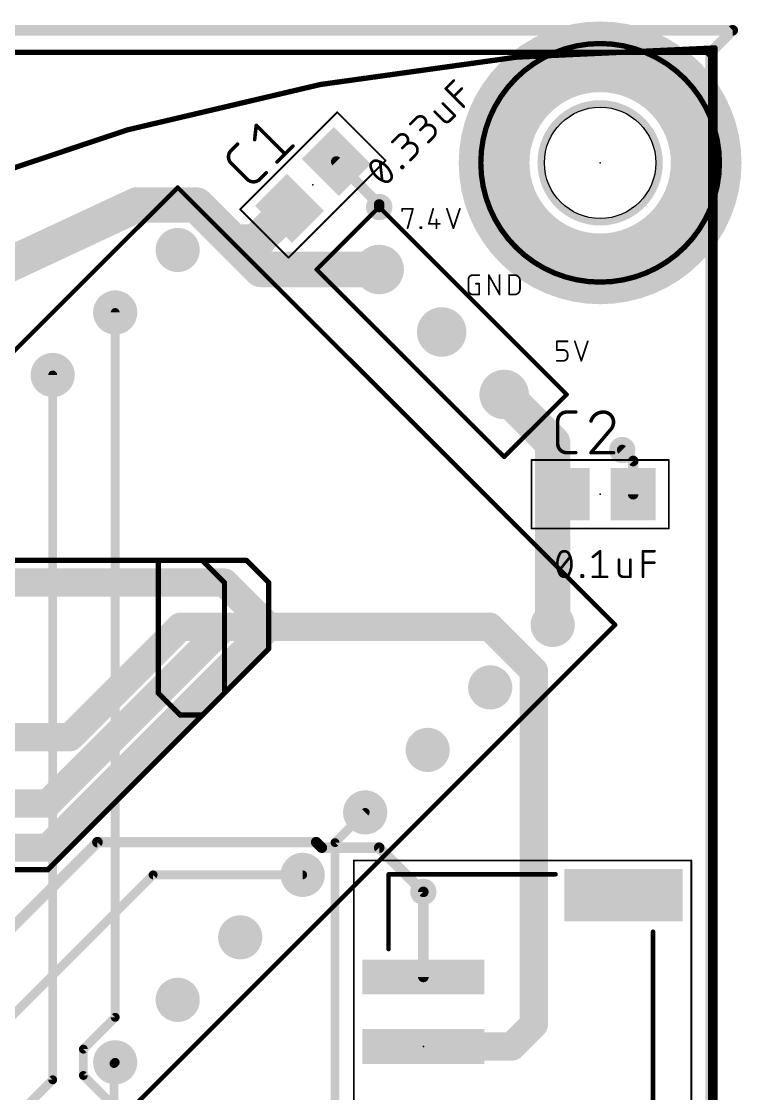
# Model space of a CAD drawing. Extents: x -0.06 to 2.46, y -0.06 to 2.46.
# Drawn here: x 1.645 to 2.46, y 1.247 to 2.46 of the extents above; entities that cross this region are included whole.
import ezdxf

# ---------------------------------------------------------------- set-up
doc = ezdxf.new("R2010")
doc.units = 0
for name, color, linetype in [('1', 22, 'CONTINUOUS'), ('16', 175, 'CONTINUOUS'), ('17', 82, 'CONTINUOUS'), ('18', 82, 'CONTINUOUS'), ('20', 30, 'CONTINUOUS'), ('21', 253, 'CONTINUOUS'), ('23', 7, 'CONTINUOUS'), ('25', 253, 'CONTINUOUS'), ('39', 22, 'CONTINUOUS'), ('40', 175, 'CONTINUOUS'), ('41', 22, 'CONTINUOUS'), ('42', 175, 'CONTINUOUS'), ('43', 82, 'CONTINUOUS')]:
    doc.layers.add(name, color=color, linetype=linetype)

# ---------------------------------------------------------------- blocks, each defined once
blk = doc.blocks.new('RECT')
blk.add_solid([(-0.5, -0.5), (0.5, -0.5), (-0.5, 0.5), (0.5, 0.5)])
blk = doc.blocks.new('ROUNDP')
at = {"const_width": 0.5}
blk.add_lwpolyline([(0, -0.25, 1), (0, 0.25, 1), (0, -0.25)], format="xyb", dxfattribs=at)
blk = doc.blocks.new('ROUNDV')
at = {"const_width": 0.5}
blk.add_lwpolyline([(0, -0.25, 1), (0, 0.25, 1), (0, -0.25)], format="xyb", dxfattribs=at)

msp = doc.modelspace()

# ---------------------------------------------------------------- linework, layer by layer
at = {"layer": '1'}
for points, const_width in [([(2.45, 2.45), (1.45, 2.45)], 0.012), ([(2.425, 2.425), (2.45, 2.45)], 0.012), ([(2.425, 0.525), (2.425, 2.425)], 0.012), ([(2.001447, 2.301447), (2.05, 2.252894)], 0.012), ([(1.410069, 2.081741), (1.775931, 2.252346)], 0.04), ([(1.775931, 2.252346), (1.843181, 2.252346)], 0.04), ([(1.843181, 2.252346), (1.885264, 2.210264)], 0.04), ([(1.910264, 2.210264), (1.948553, 2.248553)], 0.04), ([(2.05, 2.252894), (2.05, 2.25)], 0.012), ([(1.885264, 2.210264), (1.916238, 2.179289)], 0.04), ([(1.885264, 2.210264), (1.910264, 2.210264)], 0.04), ([(1.916238, 2.179289), (2.05, 2.179289)], 0.04), ([(1.751346, 1.333019), (1.751346, 2.130635)], 0.01), ([(1.680635, 1.262308), (1.680635, 2.059924)], 0.01), ([(2.191421, 2.037868), (2.24632, 1.982969)], 0.04), ([(2.24632, 1.982969), (2.24632, 1.925)], 0.04), ([(2.337402, 1.962598), (2.325, 1.975)], 0.012), ([(2.337402, 1.925), (2.337402, 1.962598)], 0.012), ([(2.24632, 1.925), (2.24632, 1.777081)], 0.04), ([(2.262598, 1.925), (2.24632, 1.925)], 0.04), ([(1.8, 1.85), (1.8, 1.7)], 0.006), ([(1.875, 1.85), (1.8, 1.85)], 0.006), ([(1.9, 1.85), (1.875, 1.85)], 0.006), ([(1.925, 1.825), (1.9, 1.85)], 0.006), ([(1.825, 1.825), (1.875, 1.825)], 0.032), ([(1.875, 1.825), (1.925, 1.775)], 0.032), ([(1.925, 1.75), (1.925, 1.825)], 0.006), ([(1.825, 1.775), (1.875, 1.775)], 0.032), ([(1.825, 1.725), (1.875, 1.775)], 0.032), ([(1.85, 1.7), (1.925, 1.775)], 0.032), ([(1.875, 1.775), (1.925, 1.775)], 0.032), ([(1.925, 1.775), (2.175, 1.775)], 0.032), ([(2.175, 1.775), (2.225, 1.725)], 0.032), ([(1.85, 1.675), (1.925, 1.75)], 0.006), ([(2.225, 1.725), (2.225, 1.325)], 0.032), ([(1.8, 1.7), (1.825, 1.675)], 0.006), ([(1.825, 1.675), (1.85, 1.675)], 0.006), ([(2, 1.530761), (2.034188, 1.564949)], 0.01), ([(2, 0.9), (2, 1.530761)], 0.01), ([(2.1, 1.37874), (2.1, 1.475)], 0.012), ([(1.715345, 1.297018), (1.751346, 1.333019)], 0.01), ([(2.225, 1.325), (2.2, 1.3)], 0.032), ([(2.2, 1.3), (2.1, 1.3)], 0.032), ([(1.715345, 1.267195), (1.715345, 1.297018)], 0.01), ([(1.644635, 1.226308), (1.680635, 1.262308)], 0.01), ([(1.751346, 1.231195), (1.715345, 1.267195)], 0.01)]:
    msp.add_lwpolyline(points, dxfattribs=dict(at, const_width=const_width))
for points, const_width in [([(2.452121, 2.447879, 1), (2.447879, 2.452121)], 0.006), ([(2.45, 2.447, 1), (2.45, 2.453)], 0.006), ([(2.428, 2.425, 1), (2.422, 2.425)], 0.006), ([(2.422879, 2.427121, 1), (2.427121, 2.422879)], 0.006), ([(2.003568, 2.303568, 1), (1.999326, 2.299326)], 0.006), ([(1.775931, 2.262346, 1), (1.775931, 2.242346)], 0.02), ([(1.780158, 2.243283, 1), (1.771705, 2.261409)], 0.02), ([(1.850252, 2.259417, 1), (1.83611, 2.245275)], 0.02), ([(1.843181, 2.242346, 1), (1.843181, 2.262346)], 0.02), ([(1.955624, 2.241482, 1), (1.941482, 2.255624)], 0.02), ([(2.053, 2.252894, 1), (2.047, 2.252894)], 0.006), ([(2.047879, 2.250772, 1), (2.052121, 2.255015)], 0.006), ([(2.047, 2.25, 1), (2.053, 2.25)], 0.006), ([(1.892335, 2.217335, 1), (1.878193, 2.203192)], 0.02), ([(1.885264, 2.220264, 1), (1.885264, 2.200264)], 0.02), ([(1.878193, 2.203192, 1), (1.892335, 2.217335)], 0.02), ([(1.903192, 2.217335, 1), (1.917335, 2.203192)], 0.02), ([(1.910264, 2.200264, 1), (1.910264, 2.220264)], 0.02), ([(1.916238, 2.189289, 1), (1.916238, 2.169289)], 0.02), ([(1.909167, 2.172218, 1), (1.923309, 2.18636)], 0.02), ([(2.05, 2.169289, 1), (2.05, 2.189289)], 0.02), ([(1.753846, 2.130635, 1), (1.748846, 2.130635)], 0.005), ([(1.683135, 2.059924, 1), (1.678135, 2.059924)], 0.005), ([(2.198492, 2.044939, 1), (2.18435, 2.030797)], 0.02), ([(2.25632, 1.982969, 1), (2.23632, 1.982969)], 0.02), ([(2.239249, 1.975898, 1), (2.253391, 1.99004)], 0.02), ([(2.327121, 1.977121, 1), (2.322879, 1.972879)], 0.006), ([(2.340402, 1.962598, 1), (2.334402, 1.962598)], 0.006), ([(2.33528, 1.960477, 1), (2.339523, 1.96472)], 0.006), ([(2.25632, 1.925, 1), (2.23632, 1.925)], 0.02), ([(2.24632, 1.935, 1), (2.24632, 1.915)], 0.02), ([(2.262598, 1.915, 1), (2.262598, 1.935)], 0.02), ([(2.23632, 1.925, 1), (2.25632, 1.925)], 0.02), ([(2.334402, 1.925, 1), (2.340402, 1.925)], 0.006), ([(1.8015, 1.85, 1), (1.7985, 1.85)], 0.003), ([(1.8, 1.8515, 1), (1.8, 1.8485)], 0.003), ([(1.875, 1.8515, 1), (1.875, 1.8485)], 0.003), ([(1.875, 1.8485, 1), (1.875, 1.8515)], 0.003), ([(1.901061, 1.851061, 1), (1.898939, 1.848939)], 0.003), ([(1.9, 1.8485, 1), (1.9, 1.8515)], 0.003), ([(1.825, 1.833, 1), (1.825, 1.817)], 0.016), ([(1.880657, 1.830657, 1), (1.869343, 1.819343)], 0.016), ([(1.875, 1.817, 1), (1.875, 1.833)], 0.016), ([(1.9265, 1.825, 1), (1.9235, 1.825)], 0.003), ([(1.923939, 1.823939, 1), (1.926061, 1.826061)], 0.003), ([(1.825, 1.783, 1), (1.825, 1.767)], 0.016), ([(1.875, 1.783, 1), (1.875, 1.767)], 0.016), ([(1.880657, 1.769343, 1), (1.869343, 1.780657)], 0.016), ([(1.875, 1.767, 1), (1.875, 1.783)], 0.016), ([(1.925, 1.783, 1), (1.925, 1.767)], 0.016), ([(1.930657, 1.769343, 1), (1.919343, 1.780657)], 0.016), ([(1.919343, 1.769343, 1), (1.930657, 1.780657)], 0.016), ([(1.925, 1.767, 1), (1.925, 1.783)], 0.016), ([(2.180657, 1.780657, 1), (2.169343, 1.769343)], 0.016), ([(2.175, 1.767, 1), (2.175, 1.783)], 0.016), ([(2.23632, 1.777081, 1), (2.25632, 1.777081)], 0.02), ([(1.9235, 1.75, 1), (1.9265, 1.75)], 0.003), ([(1.926061, 1.748939, 1), (1.923939, 1.751061)], 0.003), ([(1.819343, 1.730657, 1), (1.830657, 1.719343)], 0.016), ([(2.233, 1.725, 1), (2.217, 1.725)], 0.016), ([(2.219343, 1.719343, 1), (2.230657, 1.730657)], 0.016), ([(1.844343, 1.705657, 1), (1.855657, 1.694343)], 0.016), ([(1.801061, 1.701061, 1), (1.798939, 1.698939)], 0.003), ([(1.7985, 1.7, 1), (1.8015, 1.7)], 0.003), ([(1.825, 1.6765, 1), (1.825, 1.6735)], 0.003), ([(1.823939, 1.673939, 1), (1.826061, 1.676061)], 0.003), ([(1.848939, 1.676061, 1), (1.851061, 1.673939)], 0.003), ([(1.85, 1.6735, 1), (1.85, 1.6765)], 0.003), ([(2.035956, 1.563182, 1), (2.03242, 1.566717)], 0.005), ([(2.0025, 1.530761, 1), (1.9975, 1.530761)], 0.005), ([(1.998232, 1.532529, 1), (2.001768, 1.528993)], 0.005), ([(2.103, 1.475, 1), (2.097, 1.475)], 0.006), ([(2.097, 1.37874, 1), (2.103, 1.37874)], 0.006), ([(1.748846, 1.333019, 1), (1.753846, 1.333019)], 0.005), ([(1.753113, 1.331251, 1), (1.749578, 1.334786)], 0.005), ([(2.230657, 1.319343, 1), (2.219343, 1.330657)], 0.016), ([(2.217, 1.325, 1), (2.233, 1.325)], 0.016), ([(2.1, 1.308, 1), (2.1, 1.292)], 0.016), ([(2.194343, 1.305657, 1), (2.205657, 1.294343)], 0.016), ([(2.2, 1.292, 1), (2.2, 1.308)], 0.016), ([(1.717845, 1.297018, 1), (1.712845, 1.297018)], 0.005), ([(1.713578, 1.298786, 1), (1.717113, 1.295251)], 0.005), ([(1.678135, 1.262308, 1), (1.683135, 1.262308)], 0.005), ([(1.682403, 1.26054, 1), (1.678867, 1.264076)], 0.005), ([(1.712845, 1.267195, 1), (1.717845, 1.267195)], 0.005), ([(1.717113, 1.268963, 1), (1.713578, 1.265427)], 0.005)]:
    msp.add_lwpolyline(points, format="xyb", dxfattribs=dict(at, const_width=const_width))
at = {"layer": '16'}
for points, const_width in [([(2.425, 2.425), (1.5, 2.425)], 0.006), ([(2.425, 0.525), (2.425, 2.425)], 0.006), ([(1.85, 1.85), (1.525, 1.85)], 0.006), ([(1.875, 1.825), (1.85, 1.85)], 0.006), ([(1.525, 1.825), (1.825, 1.825)], 0.032), ([(1.875, 1.7), (1.875, 1.825)], 0.006), ([(1.7, 1.65), (1.825, 1.775)], 0.032), ([(1.675, 1.575), (1.825, 1.725)], 0.032), ([(1.675, 1.525), (1.85, 1.7)], 0.032), ([(1.675, 1.5), (1.875, 1.7)], 0.006), ([(1.425, 1.65), (1.7, 1.65)], 0.032), ([(1.4, 1.575), (1.675, 1.575)], 0.032), ([(1.4, 1.525), (1.675, 1.525)], 0.032), ([(0.973528, 0.773528), (1.731239, 1.531239)], 0.012), ([(1.731239, 1.531239), (1.978804, 1.531239)], 0.012), ([(1.978804, 1.531239), (1.985043, 1.525)], 0.012), ([(1.985043, 1.525), (2.05, 1.525)], 0.012), ([(2.05, 1.525), (2.1, 1.475)], 0.012), ([(1.35, 1.05), (1.794239, 1.494239)], 0.01), ([(1.4, 1.5), (1.65, 1.5)], 0.006), ([(1.65, 1.5), (1.675, 1.5)], 0.006), ([(1.794239, 1.494239), (1.963478, 1.494239)], 0.01), ([(1.75, 1.280761), (1.751346, 1.282107)], 0.01), ([(1.75, 0.95), (1.75, 1.280761)], 0.01)]:
    msp.add_lwpolyline(points, dxfattribs=dict(at, const_width=const_width))
for points, const_width in [([(2.4265, 2.425, 1), (2.4235, 2.425)], 0.003), ([(2.425, 2.4235, 1), (2.425, 2.4265)], 0.003), ([(1.851061, 1.851061, 1), (1.848939, 1.848939)], 0.003), ([(1.85, 1.8485, 1), (1.85, 1.8515)], 0.003), ([(1.825, 1.817, 1), (1.825, 1.833)], 0.016), ([(1.8765, 1.825, 1), (1.8735, 1.825)], 0.003), ([(1.873939, 1.823939, 1), (1.876061, 1.826061)], 0.003), ([(1.830657, 1.769343, 1), (1.819343, 1.780657)], 0.016), ([(1.830657, 1.719343, 1), (1.819343, 1.730657)], 0.016), ([(1.855657, 1.694343, 1), (1.844343, 1.705657)], 0.016), ([(1.8735, 1.7, 1), (1.8765, 1.7)], 0.003), ([(1.876061, 1.698939, 1), (1.873939, 1.701061)], 0.003), ([(1.694343, 1.655657, 1), (1.705657, 1.644343)], 0.016), ([(1.7, 1.642, 1), (1.7, 1.658)], 0.016), ([(1.675, 1.567, 1), (1.675, 1.583)], 0.016), ([(1.669343, 1.580657, 1), (1.680657, 1.569343)], 0.016), ([(1.675, 1.517, 1), (1.675, 1.533)], 0.016), ([(1.669343, 1.530657, 1), (1.680657, 1.519343)], 0.016), ([(1.731239, 1.534239, 1), (1.731239, 1.528239)], 0.006), ([(1.73336, 1.529118, 1), (1.729118, 1.53336)], 0.006), ([(1.980925, 1.53336, 1), (1.976682, 1.529118)], 0.006), ([(1.978804, 1.528239, 1), (1.978804, 1.534239)], 0.006), ([(1.985043, 1.528, 1), (1.985043, 1.522)], 0.006), ([(1.982921, 1.522879, 1), (1.987164, 1.527121)], 0.006), ([(2.052121, 1.527121, 1), (2.047879, 1.522879)], 0.006), ([(2.05, 1.522, 1), (2.05, 1.528)], 0.006), ([(1.65, 1.5015, 1), (1.65, 1.4985)], 0.003), ([(1.65, 1.4985, 1), (1.65, 1.5015)], 0.003), ([(1.673939, 1.501061, 1), (1.676061, 1.498939)], 0.003), ([(1.675, 1.4985, 1), (1.675, 1.5015)], 0.003), ([(1.794239, 1.496739, 1), (1.794239, 1.491739)], 0.005), ([(1.796007, 1.492471, 1), (1.792471, 1.496007)], 0.005), ([(1.963478, 1.491739, 1), (1.963478, 1.496739)], 0.005), ([(2.097879, 1.472879, 1), (2.102121, 1.477121)], 0.006), ([(1.753113, 1.280339, 1), (1.749578, 1.283874)], 0.005), ([(1.7525, 1.280761, 1), (1.7475, 1.280761)], 0.005), ([(1.748232, 1.282529, 1), (1.751768, 1.278993)], 0.005)]:
    msp.add_lwpolyline(points, format="xyb", dxfattribs=dict(at, const_width=const_width))
at = {"layer": '20'}
for points, const_width in [([(2.43, 2.43, 0.414214), (0, 0)], 0.006), ([(2.4315, 2.43, 1), (2.4285, 2.43)], 0.003), ([(2.43, 2.4285, 1), (2.43, 2.4315)], 0.003)]:
    msp.add_lwpolyline(points, format="xyb", dxfattribs=dict(at, const_width=const_width))
at = {"layer": '20', "const_width": 0.006}
msp.add_lwpolyline([(2.43, 0.525), (2.43, 2.43)], dxfattribs=at)
at = {"layer": '20'}
msp.add_circle((2.3, 2.3), 0.062992, dxfattribs=at)
at = {"layer": '21'}
for points, const_width in [([(2.3, 2.165, 1), (2.3, 2.435, 1), (2.3, 2.165)], 0.006), ([(2.3, 2.233071, 1), (2.3, 2.366929, 1), (2.3, 2.233071)], 0.008), ([(1.82294, 2.27294, 1), (1.821172, 2.271172)], 0.0025), ([(1.82294, 2.271172, 1), (1.821172, 2.27294)], 0.0025), ([(2.050884, 2.250884, 1), (2.049116, 2.249116)], 0.0025), ([(2.050884, 2.249116, 1), (2.049116, 2.250884)], 0.0025), ([(2.0765, 2.248, 1), (2.0755, 2.248)], 0.001), ([(2.076, 2.2485, 1), (2.076, 2.2475)], 0.001), ([(2.0755, 2.245555, 1), (2.0765, 2.245555)], 0.001), ([(2.088704, 2.247866, 1), (2.08774, 2.248134)], 0.001), ([(2.088222, 2.2475, 1), (2.088222, 2.2485)], 0.001), ([(2.111609, 2.247863, 1), (2.110648, 2.248137)], 0.001), ([(2.127092, 2.248158, 1), (2.126143, 2.247842)], 0.001), ([(2.141758, 2.247842, 1), (2.14081, 2.248158)], 0.001), ([(2.115295, 2.235778, 1), (2.114295, 2.235778)], 0.001), ([(2.081629, 2.226134, 1), (2.082593, 2.225866)], 0.001), ([(2.09712, 2.227222, 1), (2.09612, 2.227222)], 0.001), ([(2.09662, 2.227722, 1), (2.09662, 2.226722)], 0.001), ([(2.09662, 2.2265, 1), (2.09662, 2.2255)], 0.001), ([(2.09612, 2.226, 1), (2.09712, 2.226)], 0.001), ([(2.098342, 2.227222, 1), (2.097342, 2.227222)], 0.001), ([(2.097342, 2.226, 1), (2.098342, 2.226)], 0.001), ([(2.097842, 2.226722, 1), (2.097842, 2.227722)], 0.001), ([(2.097842, 2.2255, 1), (2.097842, 2.2265)], 0.001), ([(2.10624, 2.231389, 1), (2.10624, 2.230389)], 0.001), ([(2.105759, 2.231026, 1), (2.10672, 2.230751)], 0.001), ([(2.114295, 2.226, 1), (2.115295, 2.226)], 0.001), ([(2.118462, 2.230389, 1), (2.118462, 2.231389)], 0.001), ([(2.133476, 2.226158, 1), (2.134425, 2.225842)], 0.001), ([(2.133476, 2.225842, 1), (2.134425, 2.226158)], 0.001), ([(1.980173, 2.180173, 1), (1.978405, 2.178405)], 0.0025), ([(1.978405, 2.180173, 1), (1.980173, 2.178405)], 0.0025), ([(2.155889, 2.173, 0.414206), (2.151, 2.168111)], 0.002), ([(2.155889, 2.1735, 1), (2.155889, 2.1725)], 0.001), ([(2.155889, 2.1725, 1), (2.155889, 2.1735)], 0.001), ([(2.163222, 2.1725, 1), (2.163222, 2.1735)], 0.001), ([(2.17454, 2.173, 1), (2.17354, 2.173)], 0.001), ([(2.174477, 2.173243, 1), (2.173603, 2.172757)], 0.001), ([(2.186762, 2.173, 1), (2.185762, 2.173)], 0.001), ([(2.19758, 2.173, 1), (2.19658, 2.173)], 0.001), ([(2.19708, 2.1735, 1), (2.19708, 2.1725)], 0.001), ([(2.209302, 2.166889, 0.414219), (2.203191, 2.173)], 0.002), ([(2.203191, 2.1735, 1), (2.203191, 2.1725)], 0.001), ([(2.203191, 2.1725, 1), (2.203191, 2.1735)], 0.001), ([(2.1515, 2.168111, 1), (2.1505, 2.168111)], 0.001), ([(2.1505, 2.168111, 1), (2.1515, 2.168111)], 0.001), ([(2.159555, 2.163722, 1), (2.159555, 2.162722)], 0.001), ([(2.163722, 2.163222, 1), (2.162722, 2.163222)], 0.001), ([(2.163222, 2.162722, 1), (2.163222, 2.163722)], 0.001), ([(2.209802, 2.166889, 1), (2.208802, 2.166889)], 0.001), ([(2.208802, 2.166889, 1), (2.209802, 2.166889)], 0.001), ([(2.151, 2.155889, 0.414214), (2.155889, 2.151)], 0.002), ([(2.1515, 2.155889, 1), (2.1505, 2.155889)], 0.001), ([(2.1505, 2.155889, 1), (2.1515, 2.155889)], 0.001), ([(2.155889, 2.1515, 1), (2.155889, 2.1505)], 0.001), ([(2.155889, 2.1505, 1), (2.155889, 2.1515)], 0.001), ([(2.162722, 2.151, 1), (2.163722, 2.151)], 0.001), ([(2.163222, 2.1505, 1), (2.163222, 2.1515)], 0.001), ([(2.17354, 2.151, 1), (2.17454, 2.151)], 0.001), ([(2.185762, 2.151, 1), (2.186762, 2.151)], 0.001), ([(2.185825, 2.150757, 1), (2.186699, 2.151243)], 0.001), ([(2.19708, 2.1515, 1), (2.19708, 2.1505)], 0.001), ([(2.19658, 2.151, 1), (2.19758, 2.151)], 0.001), ([(2.203191, 2.151, 0.414208), (2.209302, 2.157111)], 0.002), ([(2.203191, 2.1515, 1), (2.203191, 2.1505)], 0.001), ([(2.203191, 2.1505, 1), (2.203191, 2.1515)], 0.001), ([(2.209802, 2.157111, 1), (2.208802, 2.157111)], 0.001), ([(2.208802, 2.157111, 1), (2.209802, 2.157111)], 0.001), ([(2.2515, 2.098, 1), (2.2505, 2.098)], 0.001), ([(2.251, 2.0985, 1), (2.251, 2.0975)], 0.001), ([(2.263222, 2.0975, 1), (2.263222, 2.0985)], 0.001), ([(2.271852, 2.098158, 1), (2.270903, 2.097842)], 0.001), ([(2.286519, 2.097842, 1), (2.28557, 2.098158)], 0.001), ([(2.251, 2.088722, 1), (2.251, 2.087722)], 0.001), ([(2.2505, 2.088222, 1), (2.2515, 2.088222)], 0.001), ([(2.263222, 2.083333, 0.414214), (2.258333, 2.088222)], 0.002), ([(2.258333, 2.088722, 1), (2.258333, 2.087722)], 0.001), ([(2.258333, 2.087722, 1), (2.258333, 2.088722)], 0.001), ([(2.251, 2.0765, 1), (2.251, 2.0755)], 0.001), ([(2.258333, 2.076, 0.414206), (2.263222, 2.080889)], 0.002), ([(2.258333, 2.0765, 1), (2.258333, 2.0755)], 0.001), ([(2.258333, 2.0755, 1), (2.258333, 2.0765)], 0.001), ([(2.263722, 2.083333, 1), (2.262722, 2.083333)], 0.001), ([(2.262722, 2.083333, 1), (2.263722, 2.083333)], 0.001), ([(2.263722, 2.080889, 1), (2.262722, 2.080889)], 0.001), ([(2.262722, 2.080889, 1), (2.263722, 2.080889)], 0.001), ([(2.278237, 2.076158, 1), (2.279185, 2.075842)], 0.001), ([(2.278237, 2.075842, 1), (2.279185, 2.076158)], 0.001), ([(2.263016, 2.036984, 1), (2.261248, 2.038752)], 0.0025), ([(2.261248, 2.036984, 1), (2.263016, 2.038752)], 0.0025), ([(2.190537, 1.968041, 1), (2.192305, 1.966273)], 0.0025), ([(2.190537, 1.966273, 1), (2.192305, 1.968041)], 0.0025), ([(2.317915, 1.776198, 1), (2.316147, 1.777965)], 0.0025), ([(2.316147, 1.776198, 1), (2.317915, 1.777965)], 0.0025), ([(2.06063, 1.496132, 1), (2.06063, 1.493632)], 0.0025), ([(2.06188, 1.494882, 1), (2.05938, 1.494882)], 0.0025), ([(2.249606, 1.493632, 1), (2.249606, 1.496132)], 0.0025), ([(2.361093, 1.429921, 1), (2.358593, 1.429921)], 0.0025), ([(2.05938, 1.410236, 1), (2.06188, 1.410236)], 0.0025)]:
    msp.add_lwpolyline(points, format="xyb", dxfattribs=dict(at, const_width=const_width))
for points, const_width in [([(0.125, 0.575), (1.822056, 2.272056)], 0.005), ([(1.822056, 2.272056), (2.317031, 1.777081)], 0.005), ([(2.05, 2.25), (1.979289, 2.179289)], 0.005), ([(2.262132, 2.037868), (2.05, 2.25)], 0.005), ([(2.076, 2.245555), (2.076, 2.248)], 0.002), ([(2.076, 2.248), (2.088222, 2.248)], 0.002), ([(2.088222, 2.248), (2.082111, 2.226)], 0.002), ([(2.111128, 2.248), (2.10624, 2.230889)], 0.002), ([(2.126617, 2.248), (2.133951, 2.226)], 0.002), ([(2.133951, 2.226), (2.141284, 2.248)], 0.002), ([(2.114795, 2.235778), (2.114795, 2.226)], 0.002), ([(2.09662, 2.226), (2.09662, 2.227222)], 0.002), ([(2.09662, 2.227222), (2.097842, 2.227222)], 0.002), ([(2.097842, 2.226), (2.09662, 2.226)], 0.002), ([(2.097842, 2.227222), (2.097842, 2.226)], 0.002), ([(2.10624, 2.230889), (2.118462, 2.230889)], 0.002), ([(1.979289, 2.179289), (2.191421, 1.967157)], 0.005), ([(2.155889, 2.173), (2.163222, 2.173)], 0.002), ([(2.17404, 2.151), (2.17404, 2.173)], 0.002), ([(2.17404, 2.173), (2.186262, 2.151)], 0.002), ([(2.186262, 2.151), (2.186262, 2.173)], 0.002), ([(2.19708, 2.151), (2.19708, 2.173)], 0.002), ([(2.19708, 2.173), (2.203191, 2.173)], 0.002), ([(2.151, 2.155889), (2.151, 2.168111)], 0.002), ([(2.159555, 2.163222), (2.163222, 2.163222)], 0.002), ([(2.163222, 2.163222), (2.163222, 2.151)], 0.002), ([(2.209302, 2.166889), (2.209302, 2.157111)], 0.002), ([(2.163222, 2.151), (2.155889, 2.151)], 0.002), ([(2.203191, 2.151), (2.19708, 2.151)], 0.002), ([(2.251, 2.088222), (2.251, 2.098)], 0.002), ([(2.251, 2.098), (2.263222, 2.098)], 0.002), ([(2.271378, 2.098), (2.278711, 2.076)], 0.002), ([(2.278711, 2.076), (2.286044, 2.098)], 0.002), ([(2.258333, 2.088222), (2.251, 2.088222)], 0.002), ([(2.251, 2.076), (2.258333, 2.076)], 0.002), ([(2.263222, 2.080889), (2.263222, 2.083333)], 0.002), ([(2.191421, 1.967157), (2.262132, 2.037868)], 0.005), ([(2.317031, 1.777081), (0.619975, 0.080025)], 0.005), ([(2.249606, 1.494882), (2.06063, 1.494882)], 0.005), ([(2.06063, 1.494882), (2.06063, 1.410236)], 0.005), ([(2.359843, 1.429921), (2.359843, 1.172047)], 0.005)]:
    msp.add_lwpolyline(points, dxfattribs=dict(at, const_width=const_width))
at = {"layer": '23'}
for p in [(2.3, 2.3), (1.975, 2.275), (2.05, 2.25), (2.3, 1.925), (2.1, 1.3)]:
    msp.add_point(p, dxfattribs=at)
at = {"layer": '25'}
for points, const_width in [([(2.125282, 2.384066), (2.134396, 2.39318)], 0.003), ([(2.145789, 2.36356), (2.125282, 2.384066)], 0.003), ([(2.134396, 2.374952), (2.14351, 2.384066)], 0.003), ([(2.135633, 2.353405), (2.121963, 2.367075)], 0.003), ([(2.112849, 2.357962), (2.123102, 2.347709)], 0.003), ([(2.129937, 2.347709), (2.135633, 2.353405)], 0.003), ([(1.909135, 2.3262), (1.910942, 2.342464)], 0.004), ([(1.910942, 2.342464), (1.943469, 2.309937)], 0.004), ([(2.085188, 2.343972), (2.092024, 2.350807)], 0.003), ([(2.101138, 2.341693), (2.096581, 2.337137)], 0.003), ([(2.064824, 2.323607), (2.071659, 2.330443)], 0.003), ([(2.105695, 2.323466), (2.111391, 2.329162)], 0.003), ([(1.882526, 2.314048), (1.889754, 2.321276)], 0.004), ([(1.934434, 2.300902), (1.952504, 2.318972)], 0.004), ([(2.080773, 2.321329), (2.076216, 2.316772)], 0.003), ([(2.08533, 2.303101), (2.091026, 2.308797)], 0.003), ([(1.900597, 2.281521), (1.882526, 2.299591)], 0.004), ([(2.053402, 2.280287), (2.051124, 2.300793)], 0.003), ([(2.075062, 2.295112), (2.076201, 2.296251)], 0.003), ([(2.076201, 2.293973), (2.075062, 2.295112)], 0.003), ([(2.076201, 2.296251), (2.07734, 2.295112)], 0.003), ([(2.07734, 2.295112), (2.076201, 2.293973)], 0.003), ([(1.922281, 2.288749), (1.915053, 2.281521)], 0.004), ([(2.262222, 2.018), (2.272444, 2.018)], 0.004), ([(2.252, 1.982222), (2.252, 2.007778)], 0.004), ([(2.311353, 1.997555), (2.289631, 1.972)], 0.004), ([(2.272444, 1.972), (2.262222, 1.972)], 0.004), ([(2.289631, 1.972), (2.315186, 1.972)], 0.004), ([(2.29182, 1.854055), (2.299875, 1.8605)], 0.003), ([(2.299875, 1.8605), (2.299875, 1.8315)], 0.003), ([(2.348522, 1.8315), (2.348522, 1.8605)], 0.003), ([(2.348522, 1.8605), (2.36141, 1.8605)], 0.003), ([(2.253111, 1.837944), (2.266, 1.854055)], 0.003), ([(2.321271, 1.850833), (2.321271, 1.836333)], 0.003), ([(2.33416, 1.8315), (2.33416, 1.850833)], 0.003), ([(2.348522, 1.847611), (2.36141, 1.847611)], 0.003), ([(2.27891, 1.8315), (2.27891, 1.833111)], 0.003), ([(2.27891, 1.833111), (2.280521, 1.833111)], 0.003), ([(2.280521, 1.8315), (2.27891, 1.8315)], 0.003), ([(2.280521, 1.833111), (2.280521, 1.8315)], 0.003), ([(2.29182, 1.8315), (2.307931, 1.8315)], 0.003), ([(2.326104, 1.8315), (2.33416, 1.8315)], 0.003)]:
    msp.add_lwpolyline(points, dxfattribs=dict(at, const_width=const_width))
for points, const_width in [([(2.134926, 2.392649, 1), (2.133866, 2.39371)], 0.0015), ([(2.125813, 2.384596, 1), (2.124752, 2.383536)], 0.0015), ([(2.124752, 2.384596, 1), (2.125813, 2.383536)], 0.0015), ([(2.14404, 2.383535, 1), (2.14298, 2.384596)], 0.0015), ([(2.122493, 2.367606, 1), (2.121432, 2.366545)], 0.0015), ([(2.133866, 2.375482, 1), (2.134927, 2.374422)], 0.0015), ([(2.101138, 2.341693, 0.999993), (2.092024, 2.350807)], 0.003), ([(2.113379, 2.358492, 1), (2.112319, 2.357431)], 0.0015), ([(2.136164, 2.352874, 1), (2.135103, 2.353935)], 0.0015), ([(2.135103, 2.352874, 1), (2.136164, 2.353935)], 0.0015), ([(2.145258, 2.36303, 1), (2.146319, 2.36409)], 0.0015), ([(1.911649, 2.343171, 1), (1.910235, 2.341756)], 0.002), ([(1.911936, 2.342353, 1), (1.909948, 2.342574)], 0.002), ([(2.084658, 2.344502, 1), (2.085719, 2.343442)], 0.0015), ([(2.091493, 2.351338, 1), (2.092554, 2.350277)], 0.0015), ([(2.092554, 2.350277, 1), (2.091493, 2.351338)], 0.0015), ([(2.111391, 2.329162, 0.999995), (2.099998, 2.340554)], 0.003), ([(2.099468, 2.341084, 1), (2.100529, 2.340024)], 0.0015), ([(2.100607, 2.342224, 1), (2.101668, 2.341163)], 0.0015), ([(2.101668, 2.341163, 1), (2.100607, 2.342224)], 0.0015), ([(2.123102, 2.347709, 0.414219), (2.129937, 2.347709)], 0.003), ([(2.123632, 2.348239, 1), (2.122572, 2.347178)], 0.0015), ([(2.122572, 2.347178, 1), (2.123632, 2.348239)], 0.0015), ([(2.129407, 2.348239, 1), (2.130468, 2.347178)], 0.0015), ([(2.130467, 2.347178, 1), (2.129407, 2.348239)], 0.0015), ([(2.080773, 2.321329, 0.999993), (2.071659, 2.330443)], 0.003), ([(2.071129, 2.330973, 1), (2.072189, 2.329912)], 0.0015), ([(2.072189, 2.329912, 1), (2.071129, 2.330973)], 0.0015), ([(2.09605, 2.337667, 1), (2.097111, 2.336606)], 0.0015), ([(2.11086, 2.329692, 1), (2.111921, 2.328632)], 0.0015), ([(2.111921, 2.328632, 1), (2.11086, 2.329692)], 0.0015), ([(1.890461, 2.320569, 1), (1.889047, 2.321983)], 0.002), ([(1.908141, 2.326311, 1), (1.910129, 2.32609)], 0.002), ([(1.953211, 2.318265, 1), (1.951797, 2.319679)], 0.002), ([(2.064293, 2.324138, 1), (2.065354, 2.323077)], 0.0015), ([(2.075686, 2.317302, 1), (2.076746, 2.316242)], 0.0015), ([(2.079103, 2.32072, 1), (2.080164, 2.319659)], 0.0015), ([(2.091026, 2.308797, 0.999995), (2.079634, 2.320189)], 0.003), ([(2.080243, 2.321859, 1), (2.081303, 2.320798)], 0.0015), ([(2.081303, 2.320798, 1), (2.080243, 2.321859)], 0.0015), ([(2.105164, 2.323996, 1), (2.106225, 2.322936)], 0.0015), ([(1.882526, 2.314048, 0.414206), (1.882526, 2.299591)], 0.004), ([(1.881819, 2.314755, 1), (1.883233, 2.313341)], 0.002), ([(1.883233, 2.313341, 1), (1.881819, 2.314755)], 0.002), ([(1.942762, 2.30923, 1), (1.944176, 2.310644)], 0.002), ([(2.090496, 2.309328, 1), (2.091556, 2.308267)], 0.0015), ([(2.091556, 2.308267, 1), (2.090496, 2.309328)], 0.0015), ([(1.883233, 2.300299, 1), (1.881819, 2.298884)], 0.002), ([(1.881819, 2.298884, 1), (1.883233, 2.300299)], 0.002), ([(1.933726, 2.301609, 1), (1.935141, 2.300194)], 0.002), ([(2.04201, 2.300793, 0.320462), (2.04087, 2.293958)], 0.003), ([(2.04087, 2.293958, 0.113884), (2.046567, 2.284844)], 0.003), ([(2.041579, 2.294202, 1), (2.040161, 2.293713)], 0.0015), ([(2.040197, 2.293628, 1), (2.041544, 2.294287)], 0.0015), ([(2.048845, 2.301932, 0.320473), (2.04201, 2.300793)], 0.003), ([(2.041479, 2.301323, 1), (2.04254, 2.300263)], 0.0015), ([(2.04254, 2.300263, 1), (2.041479, 2.301323)], 0.0015), ([(2.057959, 2.296236, 0.11392), (2.048845, 2.301932)], 0.003), ([(2.049089, 2.302641, 1), (2.048601, 2.301223)], 0.0015), ([(2.048515, 2.301259, 1), (2.049175, 2.302606)], 0.0015), ([(2.051869, 2.300876, 1), (2.050378, 2.30071)], 0.0015), ([(2.058489, 2.296767, 1), (2.057428, 2.295706)], 0.0015), ([(2.063655, 2.287122, 0.113887), (2.057959, 2.296236)], 0.003), ([(2.057428, 2.295706, 1), (2.058489, 2.296767)], 0.0015), ([(2.075592, 2.295642, 1), (2.074532, 2.294581)], 0.0015), ([(2.074532, 2.295642, 1), (2.075592, 2.294581)], 0.0015), ([(2.075671, 2.294503, 1), (2.076732, 2.293442)], 0.0015), ([(2.076732, 2.296781, 1), (2.075671, 2.295721)], 0.0015), ([(2.076732, 2.295721, 1), (2.075671, 2.296781)], 0.0015), ([(2.075671, 2.293442, 1), (2.076732, 2.294503)], 0.0015), ([(2.077871, 2.294581, 1), (2.07681, 2.295642)], 0.0015), ([(2.07681, 2.294581, 1), (2.077871, 2.295642)], 0.0015), ([(2.0848, 2.303632, 1), (2.08586, 2.302571)], 0.0015), ([(1.901304, 2.282228, 1), (1.899889, 2.280814)], 0.002), ([(1.900597, 2.281521, 0.414211), (1.915053, 2.281521)], 0.004), ([(1.899889, 2.280814, 1), (1.901304, 2.282228)], 0.002), ([(1.914346, 2.282228, 1), (1.91576, 2.280814)], 0.002), ([(1.91576, 2.280814, 1), (1.914346, 2.282228)], 0.002), ([(1.922988, 2.288042, 1), (1.921574, 2.289456)], 0.002), ([(2.046567, 2.284844, 0.113884), (2.05568, 2.279148)], 0.003), ([(2.047097, 2.285374, 1), (2.046036, 2.284314)], 0.0015), ([(2.046036, 2.284314, 1), (2.047097, 2.285374)], 0.0015), ([(2.052657, 2.280204, 1), (2.054147, 2.28037)], 0.0015), ([(2.05568, 2.279148, 0.320457), (2.062516, 2.280287)], 0.003), ([(2.062516, 2.280287, 0.320452), (2.063655, 2.287122)], 0.003), ([(2.061985, 2.280817, 1), (2.063046, 2.279757)], 0.0015), ([(2.063046, 2.279757, 1), (2.061985, 2.280817)], 0.0015), ([(2.064329, 2.287452, 1), (2.062981, 2.286793)], 0.0015), ([(2.062946, 2.286878, 1), (2.064364, 2.287367)], 0.0015), ([(2.05601, 2.279821, 1), (2.055351, 2.278474)], 0.0015), ([(2.055436, 2.278439, 1), (2.055925, 2.279857)], 0.0015), ([(2.262222, 2.018, 0.41421), (2.252, 2.007778)], 0.004), ([(2.262222, 2.019, 1), (2.262222, 2.017)], 0.002), ([(2.262222, 2.017, 1), (2.262222, 2.019)], 0.002), ([(2.272444, 2.017, 1), (2.272444, 2.019)], 0.002), ([(2.303686, 2.018, 0.325184), (2.289631, 2.007778)], 0.004), ([(2.315186, 2.0065, 0.414214), (2.303686, 2.018)], 0.004), ([(2.303686, 2.019, 1), (2.303686, 2.017)], 0.002), ([(2.303686, 2.017, 1), (2.303686, 2.019)], 0.002), ([(2.253, 2.007778, 1), (2.251, 2.007778)], 0.002), ([(2.251, 2.007778, 1), (2.253, 2.007778)], 0.002), ([(2.288679, 2.008086, 1), (2.290582, 2.00747)], 0.002), ([(2.311353, 1.997555, 0.20525), (2.315186, 2.0065)], 0.004), ([(2.316186, 2.0065, 1), (2.314186, 2.0065)], 0.002), ([(2.314186, 2.0065, 1), (2.316186, 2.0065)], 0.002), ([(2.310663, 1.99828, 1), (2.312043, 1.996831)], 0.002), ([(2.312115, 1.996908, 1), (2.310591, 1.998203)], 0.002), ([(2.252, 1.982222, 0.414214), (2.262222, 1.972)], 0.004), ([(2.253, 1.982222, 1), (2.251, 1.982222)], 0.002), ([(2.251, 1.982222, 1), (2.253, 1.982222)], 0.002), ([(2.262222, 1.973, 1), (2.262222, 1.971)], 0.002), ([(2.262222, 1.971, 1), (2.262222, 1.973)], 0.002), ([(2.272444, 1.971, 1), (2.272444, 1.973)], 0.002), ([(2.289631, 1.973, 1), (2.289631, 1.971)], 0.002), ([(2.288869, 1.972648, 1), (2.290393, 1.971352)], 0.002), ([(2.315186, 1.971, 1), (2.315186, 1.973)], 0.002), ([(2.253917, 1.856472, 0.113885), (2.2515, 1.846)], 0.003), ([(2.259555, 1.8605, 0.320461), (2.253916, 1.856472)], 0.003), ([(2.253207, 1.856715, 1), (2.254626, 1.856229)], 0.0015), ([(2.254591, 1.856144, 1), (2.253242, 1.856801)], 0.0015), ([(2.265194, 1.856472, 0.320471), (2.259555, 1.8605)], 0.003), ([(2.259555, 1.86125, 1), (2.259555, 1.85975)], 0.0015), ([(2.259555, 1.85975, 1), (2.259555, 1.86125)], 0.0015), ([(2.265869, 1.856801, 1), (2.26452, 1.856144)], 0.0015), ([(2.267611, 1.846, 0.11389), (2.265194, 1.856472)], 0.003), ([(2.264485, 1.856229, 1), (2.265904, 1.856715)], 0.0015), ([(2.300625, 1.8605, 1), (2.299125, 1.8605)], 0.0015), ([(2.300344, 1.859914, 1), (2.299407, 1.861086)], 0.0015), ([(2.349272, 1.8605, 1), (2.347772, 1.8605)], 0.0015), ([(2.348522, 1.86125, 1), (2.348522, 1.85975)], 0.0015), ([(2.36141, 1.85975, 1), (2.36141, 1.86125)], 0.0015), ([(2.2515, 1.846, 0.113882), (2.253917, 1.835528)], 0.003), ([(2.25225, 1.846, 1), (2.25075, 1.846)], 0.0015), ([(2.25075, 1.846, 1), (2.25225, 1.846)], 0.0015), ([(2.265194, 1.835528, 0.113887), (2.267611, 1.846)], 0.003), ([(2.266586, 1.853587, 1), (2.265414, 1.854524)], 0.0015), ([(2.268361, 1.846, 1), (2.266861, 1.846)], 0.0015), ([(2.266861, 1.846, 1), (2.268361, 1.846)], 0.0015), ([(2.291351, 1.854641, 1), (2.292288, 1.85347)], 0.0015), ([(2.322021, 1.850833, 1), (2.320521, 1.850833)], 0.0015), ([(2.33491, 1.850833, 1), (2.33341, 1.850833)], 0.0015), ([(2.348522, 1.848361, 1), (2.348522, 1.846861)], 0.0015), ([(2.36141, 1.846861, 1), (2.36141, 1.848361)], 0.0015), ([(2.252525, 1.838413, 1), (2.253697, 1.837476)], 0.0015), ([(2.254626, 1.835771, 1), (2.253207, 1.835284)], 0.0015), ([(2.253917, 1.835528, 0.320455), (2.259555, 1.8315)], 0.003), ([(2.253242, 1.835199, 1), (2.254591, 1.835856)], 0.0015), ([(2.259555, 1.8315, 0.320466), (2.265194, 1.835528)], 0.003), ([(2.259555, 1.83225, 1), (2.259555, 1.83075)], 0.0015), ([(2.259555, 1.83075, 1), (2.259555, 1.83225)], 0.0015), ([(2.26452, 1.835856, 1), (2.265869, 1.835199)], 0.0015), ([(2.265904, 1.835284, 1), (2.264485, 1.835771)], 0.0015), ([(2.27966, 1.833111, 1), (2.27816, 1.833111)], 0.0015), ([(2.27891, 1.833861, 1), (2.27891, 1.832361)], 0.0015), ([(2.27891, 1.83225, 1), (2.27891, 1.83075)], 0.0015), ([(2.27816, 1.8315, 1), (2.27966, 1.8315)], 0.0015), ([(2.281271, 1.833111, 1), (2.279771, 1.833111)], 0.0015), ([(2.279771, 1.8315, 1), (2.281271, 1.8315)], 0.0015), ([(2.280521, 1.832361, 1), (2.280521, 1.833861)], 0.0015), ([(2.280521, 1.83075, 1), (2.280521, 1.83225)], 0.0015), ([(2.29182, 1.83225, 1), (2.29182, 1.83075)], 0.0015), ([(2.299125, 1.8315, 1), (2.300625, 1.8315)], 0.0015), ([(2.307931, 1.83075, 1), (2.307931, 1.83225)], 0.0015), ([(2.321271, 1.836333, 0.414214), (2.326104, 1.8315)], 0.003), ([(2.322021, 1.836333, 1), (2.320521, 1.836333)], 0.0015), ([(2.320521, 1.836333, 1), (2.322021, 1.836333)], 0.0015), ([(2.326104, 1.83225, 1), (2.326104, 1.83075)], 0.0015), ([(2.326104, 1.83075, 1), (2.326104, 1.83225)], 0.0015), ([(2.33341, 1.8315, 1), (2.33491, 1.8315)], 0.0015), ([(2.33416, 1.83075, 1), (2.33416, 1.83225)], 0.0015), ([(2.347772, 1.8315, 1), (2.349272, 1.8315)], 0.0015)]:
    msp.add_lwpolyline(points, format="xyb", dxfattribs=dict(at, const_width=const_width))
at = {"layer": '39'}
for points, const_width in [([(2.3, 2.18, 1), (2.3, 2.42, 1), (2.3, 2.18)], 0.08), ([(2.002914, 2.357645, 1), (2.002207, 2.356938)], 0.001), ([(2.002914, 2.356938, 1), (2.002207, 2.357645)], 0.001), ([(2.057645, 2.302207, 1), (2.056938, 2.302914)], 0.001), ([(2.056938, 2.302207, 1), (2.057645, 2.302914)], 0.001), ([(1.893062, 2.247793, 1), (1.892355, 2.247086)], 0.001), ([(1.892355, 2.247793, 1), (1.893062, 2.247086)], 0.001), ([(1.947086, 2.193062, 1), (1.947793, 2.192355)], 0.001), ([(1.947086, 2.192355, 1), (1.947793, 2.193062)], 0.001), ([(2.222323, 1.964201, 1), (2.222323, 1.963201)], 0.001), ([(2.222823, 1.963701, 1), (2.221823, 1.963701)], 0.001), ([(2.378177, 1.963701, 1), (2.377177, 1.963701)], 0.001), ([(2.377677, 1.963201, 1), (2.377677, 1.964201)], 0.001), ([(2.222323, 1.886799, 1), (2.222323, 1.885799)], 0.001), ([(2.221823, 1.886299, 1), (2.222823, 1.886299)], 0.001), ([(2.377177, 1.886299, 1), (2.378177, 1.886299)], 0.001), ([(2.377677, 1.885799, 1), (2.377677, 1.886799)], 0.001), ([(2.021752, 1.51063, 1), (2.020768, 1.51063)], 0.000984), ([(2.02126, 1.511122, 1), (2.02126, 1.510138)], 0.000984), ([(2.403642, 1.51063, 1), (2.402657, 1.51063)], 0.000984), ([(2.40315, 1.510138, 1), (2.40315, 1.511122)], 0.000984)]:
    msp.add_lwpolyline(points, format="xyb", dxfattribs=dict(at, const_width=const_width))
for points, const_width in [([(1.892708, 2.247439), (2.00256, 2.357292)], 0.002), ([(2.00256, 2.357292), (2.057292, 2.30256)], 0.002), ([(2.057292, 2.30256), (1.947439, 2.192708)], 0.002), ([(1.947439, 2.192708), (1.892708, 2.247439)], 0.002), ([(2.222323, 1.963701), (2.377677, 1.963701)], 0.002), ([(2.222323, 1.886299), (2.222323, 1.963701)], 0.002), ([(2.377677, 1.963701), (2.377677, 1.886299)], 0.002), ([(2.377677, 1.886299), (2.222323, 1.886299)], 0.002), ([(2.02126, 1.08937), (2.02126, 1.51063)], 0.001969), ([(2.02126, 1.51063), (2.40315, 1.51063)], 0.001969), ([(2.40315, 1.51063), (2.40315, 1.08937)], 0.001969)]:
    msp.add_lwpolyline(points, dxfattribs=dict(at, const_width=const_width))
at = {"layer": '40', "const_width": 0.08}
msp.add_lwpolyline([(2.3, 2.18, 1), (2.3, 2.42, 1), (2.3, 2.18)], format="xyb", dxfattribs=at)
at = {"layer": '41', "const_width": 0.08}
msp.add_lwpolyline([(2.3, 2.18, 1), (2.3, 2.42, 1), (2.3, 2.18)], format="xyb", dxfattribs=at)
at = {"layer": '42', "const_width": 0.08}
msp.add_lwpolyline([(2.3, 2.18, 1), (2.3, 2.42, 1), (2.3, 2.18)], format="xyb", dxfattribs=at)
at = {"layer": '43', "const_width": 0.08}
msp.add_lwpolyline([(2.3, 2.18, 1), (2.3, 2.42, 1), (2.3, 2.18)], format="xyb", dxfattribs=at)

# ---------------------------------------------------------------- block references
at = {"layer": '1'}
for p, xscale, yscale, rotation in [((2.001447, 2.301447), 0.051181, 0.059055, 45), ((1.948553, 2.248553), 0.051181, 0.059055, 45), ((2.326378, 1.47126), 0.059055, 0.133858, 270), ((2.1, 1.37874), 0.03937, 0.137795, 90), ((2.1, 1.3), 0.03937, 0.137795, 90)]:
    msp.add_blockref('RECT', p, dxfattribs=dict(at, xscale=xscale, yscale=yscale, rotation=rotation))
at = {"layer": '1', "xscale": 0.051181, "yscale": 0.059055}
for p in [(2.262598, 1.925), (2.337402, 1.925)]:
    msp.add_blockref('RECT', p, dxfattribs=at)
at = {"layer": '17'}
for p, xscale, yscale, rotation in [((1.822056, 2.201346), 0.05, 0.05, 315), ((1.822056, 2.201346), 0.05, 0.05, 315), ((2.05, 2.179289), 0.056, 0.056, 225), ((2.05, 2.179289), 0.056, 0.056, 225), ((1.751346, 2.130635), 0.05, 0.05, 315), ((1.751346, 2.130635), 0.05, 0.05, 315), ((2.120711, 2.108579), 0.056, 0.056, 225), ((2.120711, 2.108579), 0.056, 0.056, 225), ((1.680635, 2.059924), 0.05, 0.05, 315), ((1.680635, 2.059924), 0.05, 0.05, 315), ((2.191421, 2.037868), 0.056, 0.056, 225), ((2.191421, 2.037868), 0.056, 0.056, 225), ((2.24632, 1.777081), 0.05, 0.05, 315), ((2.24632, 1.777081), 0.05, 0.05, 315), ((2.17561, 1.706371), 0.05, 0.05, 315), ((2.17561, 1.706371), 0.05, 0.05, 315), ((2.104899, 1.63566), 0.05, 0.05, 315), ((2.104899, 1.63566), 0.05, 0.05, 315), ((2.034188, 1.564949), 0.05, 0.05, 315), ((2.034188, 1.564949), 0.05, 0.05, 315), ((1.963478, 1.494239), 0.05, 0.05, 315), ((1.963478, 1.494239), 0.05, 0.05, 315), ((1.892767, 1.423528), 0.05, 0.05, 315), ((1.892767, 1.423528), 0.05, 0.05, 315), ((1.822056, 1.352817), 0.05, 0.05, 315), ((1.822056, 1.352817), 0.05, 0.05, 315), ((1.751346, 1.282107), 0.05, 0.05, 315), ((1.751346, 1.282107), 0.05, 0.05, 315)]:
    msp.add_blockref('ROUNDP', p, dxfattribs=dict(at, xscale=xscale, yscale=yscale, rotation=rotation))
at = {"layer": '18', "xscale": 0.02978, "yscale": 0.02978}
for p in [(2.05, 2.25), (2.05, 2.25), (2.325, 1.975), (2.325, 1.975), (1.825, 1.825), (1.825, 1.825), (1.825, 1.775), (1.825, 1.775), (1.825, 1.725), (1.825, 1.725), (1.85, 1.7), (1.85, 1.7), (2.1, 1.475), (2.1, 1.475)]:
    msp.add_blockref('ROUNDV', p, dxfattribs=at)

doc.saveas('drawing.dxf')
